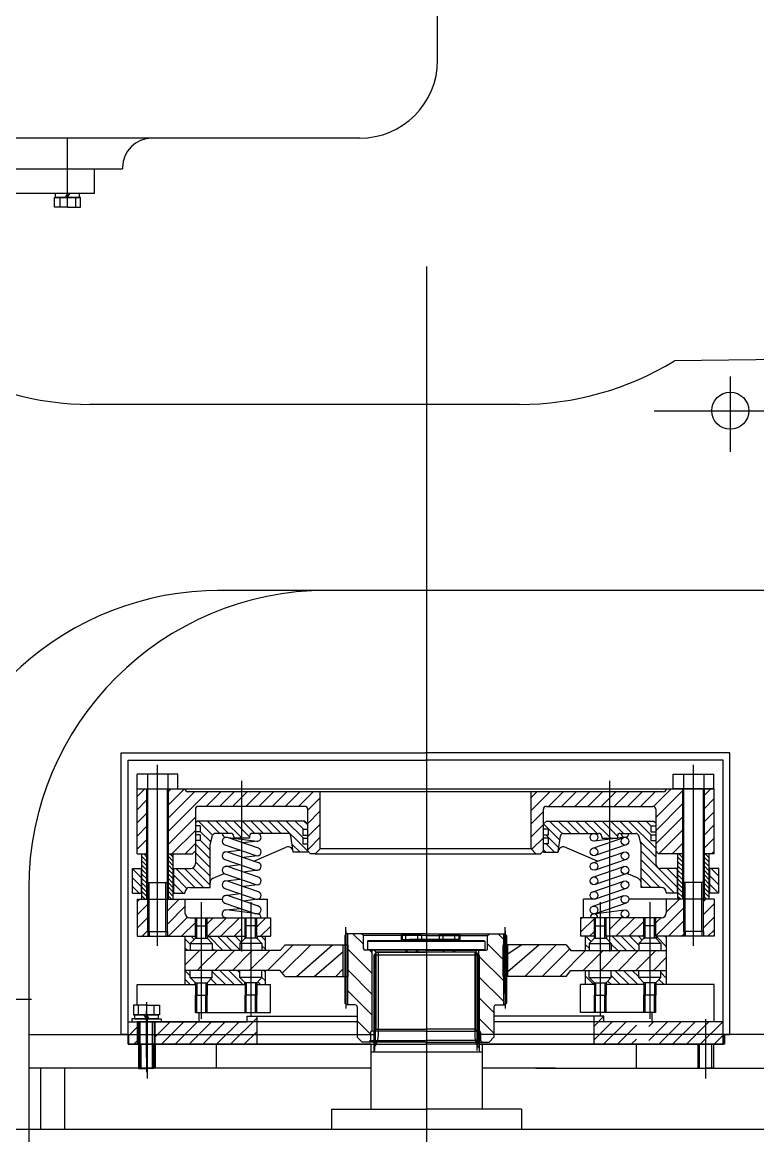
# Model space of a CAD drawing. Header units: millimetres. Extents: x 0 to 21000, y -315 to 14850.
# Drawn here: x 5883 to 6635, y 9211 to 10352 of the extents above; entities that cross this region are included whole.
import ezdxf

# ---------------------------------------------------------------- set-up
doc = ezdxf.new("R2010")
doc.units = ezdxf.units.MM
doc.header["$LTSCALE"] = 500
doc.linetypes.add('G', pattern=[2, 1.25, -0.25, 0.25, -0.25])
doc.linetypes.add('K', pattern=[2.5, 1.25, -0.25, 0.25, -0.25, 0.25, -0.25])
for name, color, linetype in [('01', 7, 'Continuous'), ('02', 1, 'Continuous'), ('05', 142, 'G'), ('07', 6, 'K'), ('11', 3, 'Continuous'), ('LINE_PART', 7, 'Continuous')]:
    doc.layers.add(name, color=color, linetype=linetype)
pattern_1 = [(45, (-4427.3225, 5987.823), (6.735192, -6.735192), [])]
pattern_2 = [(315, (-4427.3225, 5987.8226), (-4.490128, -4.490128), [])]
pattern_3 = [(315, (-4427.3225, 5987.8226), (-2.245064, -2.245064), [])]

# ---------------------------------------------------------------- blocks, each defined once
blk = doc.blocks.new('rtert')
at = {"layer": '02'}
h = blk.add_hatch(dxfattribs=at)
h.set_pattern_fill('ANSI31', color=256, scale=3, angle=90, style=0)
h.set_pattern_definition(pattern_1)
h.paths.add_polyline_path([(-2892, 9632.7), (-2902, 9632.7), (-2902, 9699.3), (-2892, 9699.3)])
h.paths.add_polyline_path([(-2924, 9632.7), (-2948.8, 9632.7), (-2951.8, 9635.7), (-2951.8, 9678.3, 0.414214), (-2954.8, 9681.3), (-2999, 9681.3), (-2999, 9696.3), (-2944, 9696.3, 0.414214), (-2941, 9699.3), (-2924, 9699.3)])
h.paths.add_polyline_path([(-2999, 9696.3), (-2999, 9681.3), (-3063.7, 9681.3, 0.414214), (-3066.7, 9678.3), (-3066.7, 9635.8), (-3069.7, 9632.8), (-3074.4, 9632.8), (-3079.4, 9637.8), (-3079.4, 9696.3)])
h.paths.add_polyline_path([(-3295.3, 9637.8), (-3300.3, 9632.8), (-3305, 9632.8), (-3308, 9635.8), (-3308, 9678.3, 0.414214), (-3311, 9681.3), (-3375.6, 9681.3), (-3375.6, 9696.3), (-3295.3, 9696.3)])
h.paths.add_polyline_path([(-3430.6, 9696.3), (-3375.6, 9696.3), (-3375.6, 9681.3), (-3419.9, 9681.3, 0.414214), (-3422.9, 9678.3), (-3422.9, 9635.7), (-3425.9, 9632.7), (-3450.6, 9632.7), (-3450.6, 9699.3), (-3433.6, 9699.3, 0.414214)])
h.paths.add_polyline_path([(-3472.6, 9632.7), (-3482.6, 9632.7), (-3482.6, 9699.3), (-3472.6, 9699.3)])
h = blk.add_hatch(dxfattribs=at)
h.set_pattern_fill('ANSI31', color=256, scale=2, angle=180, style=0)
h.set_pattern_definition(pattern_2)
h.paths.add_polyline_path([(-3311, 9666.3), (-3308, 9663.3), (-3308, 9657.8), (-3313, 9657.8), (-3313, 9651.8), (-3308, 9651.8), (-3308, 9648.8), (-3313, 9648.8), (-3313, 9642.8), (-3308, 9642.8), (-3308, 9634.3), (-3323, 9634.3), (-3323, 9634.8, 0.071437), (-3323.2, 9636.2), (-3325.3, 9651, 0.373028), (-3328.3, 9653.6), (-3364.6, 9653.6, 0.414214), (-3367.6, 9650.6), (-3367.6, 9648.6), (-3375.6, 9648.6), (-3375.6, 9666.3)])
h.paths.add_polyline_path([(-3375.6, 9666.3), (-3375.6, 9648.6), (-3383.6, 9648.6), (-3383.6, 9650.6, 0.414214), (-3386.6, 9653.6), (-3402.6, 9653.6, 0.340095), (-3405.5, 9651.4), (-3407.9, 9642.3), (-3407.9, 9598.3), (-3428.6, 9598.3, 0.414214), (-3433.6, 9593.3), (-3433.6, 9592.3), (-3445.1, 9592.3), (-3445.1, 9617.7), (-3427.9, 9617.7, 0.414214), (-3422.9, 9622.7), (-3422.9, 9646.3), (-3417.9, 9646.3), (-3417.9, 9652.3), (-3422.9, 9652.3), (-3422.9, 9655.3), (-3417.9, 9655.3), (-3417.9, 9661.3), (-3422.9, 9661.3), (-3422.9, 9664.3), (-3420.9, 9666.3)])
h.paths.add_polyline_path([(-3478.1, 9617.7), (-3478.1, 9592.3), (-3487.3, 9592.3), (-3487.3, 9617.7)])
h = blk.add_hatch(dxfattribs=at)
h.set_pattern_fill('ANSI31', color=256, scale=2, angle=180, style=0)
h.set_pattern_definition(pattern_2)
h.paths.add_polyline_path([(-2887.3, 9617.7), (-2887.3, 9592.3), (-2896.5, 9592.3), (-2896.5, 9617.7)])
h.paths.add_polyline_path([(-2946.8, 9617.7), (-2929.5, 9617.7), (-2929.5, 9592.3), (-2941, 9592.3), (-2941, 9593.3, 0.414214), (-2946, 9598.3), (-2966.8, 9598.3), (-2966.8, 9642.3), (-2969.2, 9651.4, 0.340095), (-2972.1, 9653.6), (-2988, 9653.6, 0.414214), (-2991, 9650.6), (-2991, 9648.6), (-2999, 9648.6), (-2999, 9666.3), (-2953.8, 9666.3), (-2951.8, 9664.3), (-2951.8, 9661.3), (-2956.8, 9661.3), (-2956.8, 9655.3), (-2951.8, 9655.3), (-2951.8, 9652.3), (-2956.8, 9652.3), (-2956.8, 9646.3), (-2951.8, 9646.3), (-2951.8, 9622.7, 0.414214)])
h.paths.add_polyline_path([(-2999, 9666.3), (-2999, 9648.6), (-3007, 9648.6), (-3007, 9650.6, 0.414214), (-3010, 9653.6), (-3046.4, 9653.6, 0.373028), (-3049.3, 9651), (-3051.5, 9636.2, 0.071437), (-3051.7, 9634.8), (-3051.7, 9634.3), (-3066.7, 9634.3), (-3066.7, 9642.8), (-3061.7, 9642.8), (-3061.7, 9648.8), (-3066.7, 9648.8), (-3066.7, 9651.8), (-3061.7, 9651.8), (-3061.7, 9657.8), (-3066.7, 9657.8), (-3066.7, 9663.3), (-3063.7, 9666.3)])
h = blk.add_hatch(dxfattribs=at)
h.set_pattern_fill('ANSI31', color=256, angle=180, style=0)
h.set_pattern_definition(pattern_3)
h.paths.add_polyline_path([(-3450.6, 9632.7), (-3445.6, 9632.7), (-3445.6, 9586.3), (-3450.6, 9586.3)])
h.paths.add_polyline_path([(-3472.6, 9586.3), (-3477.6, 9586.3), (-3477.6, 9632.7), (-3472.6, 9632.7)])
h = blk.add_hatch(dxfattribs=at)
h.set_pattern_fill('ANSI31', color=256, angle=180, style=0)
h.set_pattern_definition(pattern_3)
h.paths.add_polyline_path([(-2897, 9586.3), (-2902, 9586.3), (-2902, 9632.7), (-2897, 9632.7)])
h.paths.add_polyline_path([(-2929, 9632.7), (-2924, 9632.7), (-2924, 9586.3), (-2929, 9586.3)])
h = blk.add_hatch(dxfattribs=at)
h.set_pattern_fill('ANSI31', color=256, scale=3, angle=90, style=0)
h.set_pattern_definition(pattern_1)
h.paths.add_polyline_path([(-2892, 9548.2), (-2903, 9548.2), (-2903, 9553.2), (-2903, 9586.3), (-2892, 9586.3)])
h.paths.add_polyline_path([(-2941, 9572.2), (-2941, 9586.3), (-2923, 9586.3), (-2923, 9553.2), (-2923, 9548.2), (-2951.8, 9548.2), (-2951.8, 9558.9), (-2951.8, 9567.2), (-2946, 9567.2, 0.414214)])
h.paths.add_polyline_path([(-2963.8, 9567.2), (-2963.8, 9558.9), (-2963.8, 9548.2), (-2999, 9548.2), (-2999, 9567.2)])
h.paths.add_polyline_path([(-3028.6, 9567.2), (-3014.6, 9567.2), (-3014.6, 9558.9), (-3014.6, 9548.2), (-3028.6, 9548.2)])
h.paths.add_polyline_path([(-3346.1, 9548.2), (-3360.1, 9548.2), (-3360.1, 9558.9), (-3360.1, 9567.2), (-3346.1, 9567.2)])
h.paths.add_polyline_path([(-3375.6, 9567.2), (-3375.6, 9548.2), (-3410.9, 9548.2), (-3410.9, 9558.9), (-3410.9, 9567.2)])
h.paths.add_polyline_path([(-3428.6, 9567.2), (-3422.9, 9567.2), (-3422.9, 9558.9), (-3422.9, 9548.2), (-3451.6, 9548.2), (-3451.6, 9553.2), (-3451.6, 9586.3), (-3433.6, 9586.3), (-3433.6, 9572.2, 0.414214)])
h.paths.add_polyline_path([(-3471.6, 9553.2), (-3471.6, 9548.2), (-3482.6, 9548.2), (-3482.6, 9586.3), (-3471.6, 9586.3)])
h = blk.add_hatch(dxfattribs=at)
h.set_pattern_fill('ANSI31', color=256, scale=2, angle=180, style=0)
h.set_pattern_definition(pattern_2)
h.paths.add_polyline_path([(-2941, 9548.2), (-2941, 9533.6), (-2946.5, 9533.6), (-2946.5, 9540.9), (-2951.4, 9545.8), (-2951.4, 9548.2)])
h.paths.add_polyline_path([(-2964.1, 9548.2), (-2964.1, 9545.8), (-2969.1, 9540.9), (-2969.1, 9533.6), (-2997.3, 9533.6), (-2997.3, 9540.9), (-2999, 9542.7), (-2999, 9548.2)])
h.paths.add_polyline_path([(-3023.6, 9548.2), (-3014.9, 9548.2), (-3014.9, 9545.8), (-3019.9, 9540.9), (-3019.9, 9533.6), (-3023.6, 9533.6)])
h.paths.add_polyline_path([(-3351.1, 9548.2), (-3351.1, 9533.6), (-3354.8, 9533.6), (-3354.8, 9540.9), (-3359.7, 9545.8), (-3359.7, 9548.2)])
h.paths.add_polyline_path([(-3375.6, 9548.2), (-3375.6, 9542.7), (-3377.4, 9540.9), (-3377.4, 9533.6), (-3405.6, 9533.6), (-3405.6, 9540.9), (-3410.5, 9545.8), (-3410.5, 9548.2)])
h.paths.add_polyline_path([(-3428.2, 9540.9), (-3428.2, 9533.6), (-3433.6, 9533.6), (-3433.6, 9548.2), (-3423.2, 9548.2), (-3423.2, 9545.8)])
at = {"layer": '02', "linetype": 'Continuous'}
h = blk.add_hatch(dxfattribs=at)
h.set_pattern_fill('_USER', color=1, scale=15, angle=45, style=0, pattern_type=0)
h.set_pattern_definition([(135, (-2198.346, 6976.453), (10.6066, 10.6066), [])])
h.paths.add_polyline_path([(-3266.6, 9539.6), (-3267.1, 9539.6), (-3267.1, 9550.9), (-3252.8, 9550.9), (-3250.8, 9548.9), (-3250.8, 9535.5, 0.415565), (-3249.2, 9533.9), (-3241.9, 9533.9), (-3241.9, 9451.1), (-3242.2, 9451.1, 0.414214), (-3243.7, 9449.6), (-3243.7, 9441.4), (-3245.2, 9439.9), (-3252.3, 9439.9), (-3257.3, 9444.9), (-3257.3, 9475.9, 0.414214), (-3259.3, 9477.9), (-3267.1, 9477.9), (-3267.1, 9507.2), (-3266.6, 9507.2)])
h.paths.add_polyline_path([(-3132.7, 9533.9), (-3125.4, 9533.9, 0.415565), (-3123.8, 9535.5), (-3123.8, 9548.9), (-3121.8, 9550.9), (-3107.5, 9550.9), (-3107.5, 9539.6), (-3108, 9539.6), (-3108, 9507.2), (-3107.5, 9507.2), (-3107.5, 9477.9), (-3115.3, 9477.9, 0.414214), (-3117.3, 9475.9), (-3117.3, 9444.9), (-3122.3, 9439.9), (-3129.5, 9439.9), (-3131, 9441.4), (-3131, 9449.6, 0.414214), (-3132.5, 9451.1), (-3132.7, 9451.1)])
at = {"layer": '02'}
h = blk.add_hatch(dxfattribs=at)
h.set_pattern_fill('ANSI31', color=256, scale=2, angle=180, style=0)
h.set_pattern_definition([(315, (-4427.3225, 6072.1806), (-4.490128, -4.490128), [])])
h.paths.add_polyline_path([(-2951.4, 9498.7), (-2951.4, 9501), (-2946.5, 9506), (-2946.5, 9513.3), (-2941, 9513.3), (-2941, 9498.7)])
h.paths.add_polyline_path([(-3002.2, 9498.7), (-3002.2, 9501), (-2997.3, 9506), (-2997.3, 9513.3), (-2969.1, 9513.3), (-2969.1, 9506), (-2964.1, 9501), (-2964.1, 9498.7)])
h.paths.add_polyline_path([(-3014.9, 9501), (-3014.9, 9498.7), (-3023.6, 9498.7), (-3023.6, 9513.3), (-3019.9, 9513.3), (-3019.9, 9506)])
h.paths.add_polyline_path([(-3377.4, 9513.3), (-3377.4, 9506), (-3372.4, 9501), (-3372.4, 9498.7), (-3410.5, 9498.7), (-3410.5, 9501), (-3405.6, 9506), (-3405.6, 9513.3)])
h.paths.add_polyline_path([(-3423.2, 9501), (-3423.2, 9498.7), (-3433.6, 9498.7), (-3433.6, 9513.3), (-3428.2, 9513.3), (-3428.2, 9506)])
h.paths.add_polyline_path([(-3359.7, 9498.7), (-3359.7, 9501), (-3354.8, 9506), (-3354.8, 9513.3), (-3351.1, 9513.3), (-3351.1, 9498.7)])
at = {"layer": '02', "linetype": 'Continuous'}
h = blk.add_hatch(dxfattribs=at)
h.set_pattern_fill('ANSI31', color=1, scale=80, angle=90, style=0)
h.set_pattern_definition([(45, (-3666.471, 8494.93), (7.07107, -7.07107), [])])
h.paths.add_polyline_path([(-2882.8, 9460.6), (-2882.8, 9437.6), (-2957.1, 9437.6), (-2957.1, 9460.6)])
h.paths.add_polyline_path([(-2973.1, 9460.6), (-2973.1, 9437.6), (-3014.8, 9437.6), (-3014.8, 9466.6), (-3004.8, 9466.6), (-3004.8, 9460.6)])
h.paths.add_polyline_path([(-2957.1, 9460.6), (-2957.1, 9437.6), (-2958.7, 9437.6), (-2958.7, 9460.6)])
h.paths.add_polyline_path([(-2971.5, 9460.6), (-2971.5, 9437.6), (-2973.1, 9437.6), (-2973.1, 9460.6)])
h.paths.add_polyline_path([(-3369.8, 9460.6), (-3369.8, 9466.6), (-3359.8, 9466.6), (-3359.8, 9437.6), (-3464.1, 9437.6), (-3464.1, 9460.6)])
h.paths.add_polyline_path([(-3482.1, 9460.6), (-3482.1, 9437.6), (-3491.8, 9437.6), (-3491.8, 9460.6)])
at = {"layer": '01'}
for p, q in [((-3482.4, 9699.3), (-3482.4, 9714.3)), ((-3440.8, 9714.3), (-3482.4, 9714.3)), ((-3472, 9714.3), (-3472, 9699.3)), ((-3451.2, 9714.3), (-3451.2, 9699.3)), ((-3440.8, 9699.3), (-3440.8, 9714.3)), ((-2933.8, 9699.3), (-2933.8, 9714.3)), ((-2933.8, 9714.3), (-2892.3, 9714.3)), ((-2923.4, 9714.3), (-2923.4, 9699.3)), ((-2902.6, 9714.3), (-2902.6, 9699.3)), ((-2892.3, 9699.3), (-2892.3, 9714.3)), ((-3482.4, 9699.3), (-3440.8, 9699.3)), ((-3433.6, 9699.3), (-3433.6, 9699.3)), ((-2941, 9699.3), (-2941, 9699.3)), ((-2892.3, 9699.3), (-2933.8, 9699.3)), ((-3392, 9634.7), (-3377.3, 9636.5)), ((-3359.1, 9645.6), (-3374.8, 9644.1)), ((-3079.4, 9637.8), (-3295.3, 9637.8)), ((-3359.2, 9630.8), (-3373.8, 9628.9)), ((-3300.3, 9632.8), (-3074.4, 9632.8)), ((-3392, 9619.8), (-3377.3, 9621.7)), ((-3359.2, 9615.9), (-3373.8, 9614)), ((-3471.6, 9603.2), (-3451.6, 9603.2)), ((-3392, 9604.9), (-3377.3, 9606.8)), ((-2903, 9603.2), (-2923, 9603.2)), ((-3392, 9590.1), (-3377.3, 9591.9)), ((-3359.2, 9601), (-3373.8, 9599.2)), ((-3359.2, 9586.1), (-3373.8, 9584.3)), ((-3392, 9575.2), (-3376.3, 9576.7)), ((-3359.2, 9571.2), (-3391, 9575.2)), ((-3015.4, 9571.2), (-2983.7, 9575.2)), ((-3422.9, 9558.9), (-3410.9, 9558.9)), ((-3360.1, 9558.9), (-3372.1, 9558.9)), ((-3014.6, 9558.9), (-3002.6, 9558.9)), ((-2951.8, 9558.9), (-2963.8, 9558.9)), ((-3471.6, 9553.2), (-3451.6, 9553.2)), ((-3187.3, 9548.9), (-3250.8, 9548.9)), ((-3187.3, 9548.9), (-3123.8, 9548.9)), ((-2903, 9553.2), (-2923, 9553.2)), ((-3240.1, 9533.9), (-3238.1, 9531.9)), ((-3134.5, 9533.9), (-3136.5, 9531.9)), ((-3238.1, 9531.9), (-3187.3, 9531.9)), ((-3238.1, 9531.9), (-3238.1, 9453.1)), ((-3136.5, 9531.9), (-3187.3, 9531.9)), ((-3136.5, 9531.9), (-3136.5, 9453.1)), ((-3422.9, 9488), (-3410.9, 9488)), ((-3360.1, 9488), (-3372.1, 9488)), ((-3014.6, 9488), (-3002.6, 9488)), ((-2951.8, 9488), (-2963.8, 9488)), ((-3473.1, 9477.7), (-3486.4, 9477.7)), ((-3486.4, 9477.7), (-3486.4, 9467.7)), ((-3481.1, 9467.7), (-3481.1, 9477.7)), ((-3473.1, 9477.7), (-3459.7, 9477.7)), ((-3465.1, 9467.7), (-3465.1, 9477.7)), ((-3459.7, 9477.7), (-3459.7, 9467.7)), ((-3486.4, 9467.7), (-3473.1, 9467.7)), ((-3485.3, 9467.7), (-3485.3, 9463.6)), ((-3473.1, 9467.7), (-3485.3, 9467.7)), ((-3473.1, 9463.6), (-3475.4, 9467.7)), ((-3459.7, 9467.7), (-3473.1, 9467.7)), ((-3473.1, 9467.7), (-3470.7, 9463.6)), ((-3473.1, 9467.7), (-3460.9, 9467.7)), ((-3460.9, 9467.7), (-3460.9, 9463.6)), ((-3369.8, 9460.6), (-3369.8, 9466.6)), ((-3359.8, 9437.6), (-3359.8, 9466.6)), ((-3014.8, 9437.6), (-3014.8, 9466.6)), ((-3004.8, 9460.6), (-3004.8, 9466.6)), ((-3491.8, 9437.6), (-3491.8, 9460.6)), ((-3488.1, 9463.6), (-3488.1, 9460.6)), ((-3473.1, 9463.6), (-3488.1, 9463.6)), ((-3488.1, 9460.6), (-3473.1, 9460.6)), ((-3485.3, 9463.6), (-3473.1, 9463.6)), ((-3481.1, 9460.6), (-3481.1, 9412.7)), ((-3460.9, 9463.6), (-3473.1, 9463.6)), ((-3473.1, 9463.6), (-3458.1, 9463.6)), ((-3458.1, 9460.6), (-3473.1, 9460.6)), ((-3465.1, 9460.6), (-3465.1, 9412.7)), ((-3458.1, 9463.6), (-3458.1, 9460.6)), ((-2997.8, 9460.6), (-3117.3, 9460.6)), ((-2882.8, 9437.6), (-2882.8, 9460.6)), ((-3238.1, 9453.1), (-3240.1, 9451.1)), ((-3238.1, 9453.1), (-3187.3, 9453.1)), ((-3136.5, 9453.1), (-3187.3, 9453.1)), ((-3136.5, 9453.1), (-3134.5, 9451.1)), ((-3481.1, 9412.7), (-3473.1, 9412.7)), ((-3465.1, 9412.7), (-3473.1, 9412.7))]:
    blk.add_line(p, q, dxfattribs=at)
at = {"layer": '01', "color": 7, "linetype": 'Continuous'}
for p, q in [((-3482.6, 9632.7), (-3482.6, 9699.3)), ((-3482.6, 9699.3), (-2892, 9699.3)), ((-3472.6, 9632.7), (-3472.6, 9699.3)), ((-3471.6, 9553.2), (-3471.6, 9699.3)), ((-3451.6, 9553.2), (-3451.6, 9699.3)), ((-3450.6, 9632.7), (-3450.6, 9699.3)), ((-2944, 9696.3), (-3430.6, 9696.3)), ((-3295.3, 9637.8), (-3295.3, 9696.3)), ((-3079.4, 9637.8), (-3079.4, 9696.3)), ((-2924, 9632.7), (-2924, 9699.3)), ((-2923, 9553.2), (-2923, 9699.3)), ((-2903, 9553.2), (-2903, 9699.3)), ((-2902, 9632.7), (-2902, 9699.3)), ((-2892, 9632.7), (-2892, 9699.3)), ((-3422.9, 9678.3), (-3422.9, 9622.7)), ((-3311, 9681.3), (-3419.9, 9681.3)), ((-3308, 9634.3), (-3308, 9678.3)), ((-3066.7, 9634.3), (-3066.7, 9678.3)), ((-3063.7, 9681.3), (-2954.8, 9681.3)), ((-2951.8, 9678.3), (-2951.8, 9622.7)), ((-3420.9, 9666.3), (-3422.9, 9664.3)), ((-3417.9, 9661.3), (-3422.9, 9661.3)), ((-3311, 9666.3), (-3420.9, 9666.3)), ((-3417.9, 9661.3), (-3417.9, 9655.3)), ((-3311, 9666.3), (-3308, 9663.3)), ((-3063.7, 9666.3), (-3066.7, 9663.3)), ((-3063.7, 9666.3), (-2953.8, 9666.3)), ((-2956.8, 9661.3), (-2956.8, 9655.3)), ((-2956.8, 9661.3), (-2951.8, 9661.3)), ((-2953.8, 9666.3), (-2951.8, 9664.3)), ((-3417.9, 9655.3), (-3422.9, 9655.3)), ((-3417.9, 9652.3), (-3422.9, 9652.3)), ((-3417.9, 9652.3), (-3417.9, 9646.3)), ((-3407.9, 9642.3), (-3405.5, 9651.4)), ((-3386.6, 9653.6), (-3402.6, 9653.6)), ((-3392, 9649.6), (-3360.2, 9645.6)), ((-3358.4, 9638.5), (-3390.2, 9649.4)), ((-3383.6, 9650.6), (-3383.6, 9648.6)), ((-3367.6, 9648.6), (-3383.6, 9648.6)), ((-3367.6, 9650.6), (-3367.6, 9648.6)), ((-3328.3, 9653.6), (-3364.6, 9653.6)), ((-3323, 9634.8), (-3325.3, 9651)), ((-3313, 9657.8), (-3313, 9651.8)), ((-3313, 9657.8), (-3308, 9657.8)), ((-3313, 9651.8), (-3308, 9651.8)), ((-3313, 9648.8), (-3313, 9642.8)), ((-3313, 9648.8), (-3308, 9648.8)), ((-3061.7, 9657.8), (-3066.7, 9657.8)), ((-3061.7, 9651.8), (-3066.7, 9651.8)), ((-3061.7, 9648.8), (-3066.7, 9648.8)), ((-3061.7, 9657.8), (-3061.7, 9651.8)), ((-3061.7, 9648.8), (-3061.7, 9642.8)), ((-3051.7, 9634.8), (-3049.3, 9651)), ((-3046.4, 9653.6), (-3010, 9653.6)), ((-3016.2, 9638.5), (-2984.5, 9649.4)), ((-2982.7, 9649.6), (-3014.4, 9645.6)), ((-3007, 9650.6), (-3007, 9648.6)), ((-3007, 9648.6), (-2991, 9648.6)), ((-2991, 9650.6), (-2991, 9648.6)), ((-2988, 9653.6), (-2972.1, 9653.6)), ((-2966.8, 9642.3), (-2969.2, 9651.4)), ((-2956.8, 9655.3), (-2951.8, 9655.3)), ((-2956.8, 9652.3), (-2956.8, 9646.3)), ((-2956.8, 9652.3), (-2951.8, 9652.3)), ((-3417.9, 9646.3), (-3422.9, 9646.3)), ((-3407.9, 9598.3), (-3407.9, 9642.3)), ((-3392.8, 9641.8), (-3361, 9630.9)), ((-3363.1, 9625.3), (-3329.9, 9639.4)), ((-3313, 9642.8), (-3308, 9642.8)), ((-3295.3, 9637.8), (-3300.3, 9632.8)), ((-3079.4, 9637.8), (-3074.4, 9632.8)), ((-3061.7, 9642.8), (-3066.7, 9642.8)), ((-3011.5, 9625.3), (-3044.7, 9639.4)), ((-2981.9, 9641.8), (-3013.6, 9630.9)), ((-2966.8, 9598.3), (-2966.8, 9642.3)), ((-2956.8, 9646.3), (-2951.8, 9646.3)), ((-3482.6, 9632.7), (-3471.6, 9632.7)), ((-3477.6, 9586.3), (-3477.6, 9632.7)), ((-3472.6, 9586.3), (-3472.6, 9632.7)), ((-3451.6, 9632.7), (-3425.9, 9632.7)), ((-3450.6, 9586.3), (-3450.6, 9632.7)), ((-3445.6, 9586.3), (-3445.6, 9632.7)), ((-3422.9, 9635.7), (-3425.9, 9632.7)), ((-3392.8, 9626.9), (-3361, 9616.1)), ((-3358.4, 9623.6), (-3390.2, 9634.5)), ((-3323, 9634.3), (-3323, 9634.8)), ((-3308, 9634.3), (-3323, 9634.3)), ((-3305, 9632.8), (-3308, 9635.8)), ((-3300.3, 9632.8), (-3305, 9632.8)), ((-3074.4, 9632.8), (-3069.7, 9632.8)), ((-3069.7, 9632.8), (-3066.7, 9635.8)), ((-3066.7, 9634.3), (-3051.7, 9634.3)), ((-3051.7, 9634.3), (-3051.7, 9634.8)), ((-3016.2, 9623.6), (-2984.5, 9634.5)), ((-2981.9, 9626.9), (-3013.6, 9616.1)), ((-2951.8, 9635.7), (-2948.8, 9632.7)), ((-2923, 9632.7), (-2948.8, 9632.7)), ((-2929, 9586.3), (-2929, 9632.7)), ((-2924, 9586.3), (-2924, 9632.7)), ((-2892, 9632.7), (-2903, 9632.7)), ((-2902, 9586.3), (-2902, 9632.7)), ((-2897, 9586.3), (-2897, 9632.7)), ((-3487.3, 9592.3), (-3487.3, 9617.7)), ((-3487.3, 9617.7), (-3477.6, 9617.7)), ((-3478.1, 9592.3), (-3478.1, 9617.7)), ((-3445.6, 9617.7), (-3427.9, 9617.7)), ((-3445.1, 9592.3), (-3445.1, 9617.7)), ((-3358.4, 9608.8), (-3390.2, 9619.6)), ((-3016.2, 9608.8), (-2984.5, 9619.6)), ((-2929, 9617.7), (-2946.8, 9617.7)), ((-2929.5, 9592.3), (-2929.5, 9617.7)), ((-2887.3, 9617.7), (-2897, 9617.7)), ((-2896.5, 9592.3), (-2896.5, 9617.7)), ((-2887.3, 9592.3), (-2887.3, 9617.7)), ((-3404.8, 9607.6), (-3393.5, 9612.4)), ((-3392.8, 9612.1), (-3361, 9601.2)), ((-3358.4, 9593.9), (-3390.2, 9604.8)), ((-3016.2, 9593.9), (-2984.5, 9604.8)), ((-2981.9, 9612.1), (-3013.6, 9601.2)), ((-2969.8, 9607.6), (-2981.2, 9612.4)), ((-3487.3, 9592.3), (-3477.6, 9592.3)), ((-3445.6, 9592.3), (-3433.6, 9592.3)), ((-3433.6, 9593.3), (-3433.6, 9592.3)), ((-3428.6, 9598.3), (-3407.9, 9598.3)), ((-3392.8, 9597.2), (-3361, 9586.3)), ((-2981.9, 9597.2), (-3013.6, 9586.3)), ((-2946, 9598.3), (-2966.8, 9598.3)), ((-2941, 9593.3), (-2941, 9592.3)), ((-2929, 9592.3), (-2941, 9592.3)), ((-2887.3, 9592.3), (-2897, 9592.3)), ((-3482.6, 9586.3), (-3395.5, 9586.3)), ((-3482.6, 9586.3), (-3482.6, 9548.2)), ((-3433.6, 9586.3), (-3433.6, 9572.2)), ((-3392.8, 9582.3), (-3361, 9571.4)), ((-3358.4, 9579), (-3390.2, 9589.9)), ((-3358.5, 9586.3), (-3349.1, 9586.3)), ((-3349.1, 9567.2), (-3349.1, 9586.3)), ((-3016.1, 9586.3), (-3025.6, 9586.3)), ((-3025.6, 9567.2), (-3025.6, 9586.3)), ((-3016.2, 9579), (-2984.5, 9589.9)), ((-2981.9, 9582.3), (-3013.6, 9571.4)), ((-2892, 9586.3), (-2979.2, 9586.3)), ((-2941, 9586.3), (-2941, 9572.2)), ((-2892, 9586.3), (-2892, 9548.2)), ((-3428.6, 9567.2), (-3346.1, 9567.2)), ((-3422.9, 9548.2), (-3422.9, 9558.9)), ((-3421.6, 9558.9), (-3421.6, 9567.2)), ((-3412.1, 9558.9), (-3412.1, 9567.2)), ((-3410.9, 9548.2), (-3410.9, 9558.9)), ((-3372.1, 9548.2), (-3372.1, 9558.9)), ((-3370.8, 9558.9), (-3370.8, 9567.2)), ((-3361.3, 9558.9), (-3361.3, 9567.2)), ((-3360.1, 9548.2), (-3360.1, 9558.9)), ((-3346.1, 9567.2), (-3346.1, 9548.2)), ((-3028.6, 9567.2), (-3028.6, 9548.2)), ((-2946, 9567.2), (-3028.6, 9567.2)), ((-3014.6, 9548.2), (-3014.6, 9558.9)), ((-3013.3, 9558.9), (-3013.3, 9567.2)), ((-3003.8, 9558.9), (-3003.8, 9567.2)), ((-3002.6, 9548.2), (-3002.6, 9558.9)), ((-2963.8, 9548.2), (-2963.8, 9558.9)), ((-2962.5, 9558.9), (-2962.5, 9567.2)), ((-2953, 9558.9), (-2953, 9567.2)), ((-2951.8, 9548.2), (-2951.8, 9558.9)), ((-3482.6, 9548.2), (-3422.9, 9548.2)), ((-3482.6, 9548.2), (-3422.9, 9548.2)), ((-3470.1, 9553.2), (-3470.1, 9548.2)), ((-3453.1, 9553.2), (-3453.1, 9548.2)), ((-3433.6, 9548.2), (-3433.6, 9513.3)), ((-3428.2, 9540.9), (-3422.9, 9546.2)), ((-3423.2, 9548.2), (-3423.2, 9545.8)), ((-3422.9, 9548.2), (-3422.9, 9546.2)), ((-3422.9, 9546.2), (-3410.9, 9546.2)), ((-3410.9, 9548.2), (-3372.1, 9548.2)), ((-3410.9, 9548.2), (-3372.1, 9548.2)), ((-3410.9, 9548.2), (-3372.1, 9548.2)), ((-3410.9, 9548.2), (-3410.9, 9546.2)), ((-3405.6, 9540.9), (-3410.9, 9546.2)), ((-3410.5, 9548.2), (-3410.5, 9545.8)), ((-3377.4, 9540.9), (-3372.1, 9546.2)), ((-3372.4, 9548.2), (-3372.4, 9545.8)), ((-3372.1, 9548.2), (-3372.1, 9546.2)), ((-3360.1, 9546.2), (-3372.1, 9546.2)), ((-3360.1, 9548.2), (-3346.1, 9548.2)), ((-3360.1, 9548.2), (-3360.1, 9546.2)), ((-3354.8, 9540.9), (-3360.1, 9546.2)), ((-3359.7, 9548.2), (-3359.7, 9545.8)), ((-3351.1, 9533.6), (-3351.1, 9548.2)), ((-3268.1, 9550.9), (-3270.1, 9548.9)), ((-3270.1, 9548.9), (-3270.1, 9479.9)), ((-3187.3, 9550.9), (-3268.1, 9550.9)), ((-3267.1, 9550.9, 0), (-3267.1, 9477.9, 0)), ((-3250.8, 9548.9), (-3252.8, 9550.9)), ((-3250.8, 9535.5), (-3250.8, 9548.9)), ((-3187.3, 9550.9), (-3106.6, 9550.9)), ((-3123.8, 9548.9), (-3121.8, 9550.9)), ((-3123.8, 9535.5), (-3123.8, 9548.9)), ((-3107.5, 9550.9, 0), (-3107.5, 9477.9, 0)), ((-3106.6, 9550.9), (-3104.6, 9548.9)), ((-3104.6, 9548.9), (-3104.6, 9479.9)), ((-3014.6, 9548.2), (-3028.6, 9548.2)), ((-3023.6, 9533.6), (-3023.6, 9548.2)), ((-3019.9, 9540.9), (-3014.6, 9546.2)), ((-3014.9, 9548.2), (-3014.9, 9545.8)), ((-3014.6, 9548.2), (-3014.6, 9546.2)), ((-3014.6, 9546.2), (-3002.6, 9546.2)), ((-3002.6, 9548.2), (-3002.6, 9546.2)), ((-2963.8, 9548.2), (-3002.6, 9548.2)), ((-2963.8, 9548.2), (-3002.6, 9548.2)), ((-2963.8, 9548.2), (-3002.6, 9548.2)), ((-2997.3, 9540.9), (-3002.6, 9546.2)), ((-3002.2, 9548.2), (-3002.2, 9545.8)), ((-2969.1, 9540.9), (-2963.8, 9546.2)), ((-2964.1, 9548.2), (-2964.1, 9545.8)), ((-2963.8, 9548.2), (-2963.8, 9546.2)), ((-2951.8, 9546.2), (-2963.8, 9546.2)), ((-2892, 9548.2), (-2951.8, 9548.2)), ((-2892, 9548.2), (-2951.8, 9548.2)), ((-2951.8, 9548.2), (-2951.8, 9546.2)), ((-2946.5, 9540.9), (-2951.8, 9546.2)), ((-2951.4, 9548.2), (-2951.4, 9545.8)), ((-2941, 9548.2), (-2941, 9513.3)), ((-2921.5, 9553.2), (-2921.5, 9548.2)), ((-2904.5, 9553.2), (-2904.5, 9548.2)), ((-3428.2, 9540.9), (-3405.6, 9540.9)), ((-3428.2, 9540.9), (-3428.2, 9533.6)), ((-3405.6, 9540.9), (-3405.6, 9533.6)), ((-3377.4, 9540.9), (-3377.4, 9533.6)), ((-3354.8, 9540.9), (-3377.4, 9540.9)), ((-3354.8, 9540.9), (-3354.8, 9533.6)), ((-3331.1, 9539.6), (-3336.1, 9533.6)), ((-3331.1, 9539.6), (-3266.6, 9539.6)), ((-3331.1, 9539.6), (-3266.6, 9539.6)), ((-3271.6, 9507.2), (-3271.6, 9539.6)), ((-3266.6, 9507.2), (-3266.6, 9539.6)), ((-3187.3, 9533.9), (-3249.2, 9533.9)), ((-3241.9, 9451.1), (-3241.9, 9533.9)), ((-3187.3, 9533.9), (-3125.4, 9533.9)), ((-3132.7, 9451.1), (-3132.7, 9533.9)), ((-3108, 9507.2), (-3108, 9539.6)), ((-3043.6, 9539.6), (-3108, 9539.6)), ((-3043.6, 9539.6), (-3108, 9539.6)), ((-3103, 9507.2), (-3103, 9539.6)), ((-3043.6, 9539.6), (-3038.6, 9533.6)), ((-3019.9, 9540.9), (-2997.3, 9540.9)), ((-3019.9, 9540.9), (-3019.9, 9533.6)), ((-2997.3, 9540.9), (-2997.3, 9533.6)), ((-2969.1, 9540.9), (-2969.1, 9533.6)), ((-2946.5, 9540.9), (-2969.1, 9540.9)), ((-2946.5, 9540.9), (-2946.5, 9533.6)), ((-3336.1, 9533.6), (-3433.6, 9533.6)), ((-3038.6, 9533.6), (-2941, 9533.6)), ((-3336.1, 9513.3), (-3433.6, 9513.3)), ((-3433.6, 9513.3), (-3433.6, 9498.7)), ((-3428.2, 9506), (-3428.2, 9513.3)), ((-3405.6, 9506), (-3405.6, 9513.3)), ((-3377.4, 9506), (-3377.4, 9513.3)), ((-3354.8, 9506), (-3354.8, 9513.3)), ((-3351.1, 9498.7), (-3351.1, 9513.3)), ((-3331.1, 9507.2), (-3336.1, 9513.3)), ((-3043.6, 9507.2), (-3038.6, 9513.3)), ((-3038.6, 9513.3), (-2941, 9513.3)), ((-3023.6, 9498.7), (-3023.6, 9513.3)), ((-3019.9, 9506), (-3019.9, 9513.3)), ((-2997.3, 9506), (-2997.3, 9513.3)), ((-2969.1, 9506), (-2969.1, 9513.3)), ((-2946.5, 9506), (-2946.5, 9513.3)), ((-2941, 9513.3), (-2941, 9498.7)), ((-3428.2, 9506), (-3405.6, 9506)), ((-3428.2, 9506), (-3422.9, 9500.7)), ((-3423.2, 9498.7), (-3423.2, 9501)), ((-3422.9, 9498.7), (-3422.9, 9500.7)), ((-3422.9, 9500.7), (-3410.9, 9500.7)), ((-3405.6, 9506), (-3410.9, 9500.7)), ((-3410.9, 9498.7), (-3410.9, 9500.7)), ((-3410.5, 9498.7), (-3410.5, 9501)), ((-3354.8, 9506), (-3377.4, 9506)), ((-3377.4, 9506), (-3372.1, 9500.7)), ((-3372.4, 9498.7), (-3372.4, 9501)), ((-3372.1, 9498.7), (-3372.1, 9500.7)), ((-3360.1, 9500.7), (-3372.1, 9500.7)), ((-3354.8, 9506), (-3360.1, 9500.7)), ((-3360.1, 9498.7), (-3360.1, 9500.7)), ((-3359.7, 9498.7), (-3359.7, 9501)), ((-3331.1, 9507.2), (-3266.6, 9507.2)), ((-3331.1, 9507.2), (-3266.6, 9507.2)), ((-3043.6, 9507.2), (-3108, 9507.2)), ((-3043.6, 9507.2), (-3108, 9507.2)), ((-3019.9, 9506), (-3014.6, 9500.7)), ((-3019.9, 9506), (-2997.3, 9506)), ((-3014.9, 9498.7), (-3014.9, 9501)), ((-3014.6, 9498.7), (-3014.6, 9500.7)), ((-3014.6, 9500.7), (-3002.6, 9500.7)), ((-2997.3, 9506), (-3002.6, 9500.7)), ((-3002.6, 9498.7), (-3002.6, 9500.7)), ((-3002.2, 9498.7), (-3002.2, 9501)), ((-2969.1, 9506), (-2963.8, 9500.7)), ((-2946.5, 9506), (-2969.1, 9506)), ((-2964.1, 9498.7), (-2964.1, 9501)), ((-2951.8, 9500.7), (-2963.8, 9500.7)), ((-2963.8, 9498.7), (-2963.8, 9500.7)), ((-2946.5, 9506), (-2951.8, 9500.7)), ((-2951.8, 9498.7), (-2951.8, 9500.7)), ((-2951.4, 9498.7), (-2951.4, 9501)), ((-3482.6, 9477.7), (-3482.6, 9498.7)), ((-3482.6, 9498.7), (-3422.9, 9498.7)), ((-3422.9, 9498.7), (-3422.9, 9488)), ((-3421.6, 9470.2), (-3421.6, 9488)), ((-3412.1, 9470.2), (-3412.1, 9488)), ((-3410.9, 9498.7), (-3372.1, 9498.7)), ((-3410.9, 9498.7), (-3410.9, 9488)), ((-3372.1, 9498.7), (-3372.1, 9488)), ((-3370.8, 9470.2), (-3370.8, 9488)), ((-3361.3, 9470.2), (-3361.3, 9488)), ((-3360.1, 9498.7), (-3346.1, 9498.7)), ((-3360.1, 9498.7), (-3360.1, 9488)), ((-3346.1, 9470.2), (-3346.1, 9498.7)), ((-3014.6, 9498.7), (-3028.6, 9498.7)), ((-3028.6, 9470.2), (-3028.6, 9498.7)), ((-3014.6, 9498.7), (-3014.6, 9488)), ((-3013.3, 9470.2), (-3013.3, 9488)), ((-3003.8, 9470.2), (-3003.8, 9488)), ((-3002.6, 9498.7), (-3002.6, 9488)), ((-2963.8, 9498.7), (-3002.6, 9498.7)), ((-2963.8, 9498.7), (-2963.8, 9488)), ((-2962.5, 9470.2), (-2962.5, 9488)), ((-2953, 9470.2), (-2953, 9488)), ((-2892, 9498.7), (-2951.8, 9498.7)), ((-2951.8, 9498.7), (-2951.8, 9488)), ((-2892, 9460.6), (-2892, 9498.7)), ((-3270.1, 9479.9), (-3268.1, 9477.9)), ((-3259.3, 9477.9), (-3268.1, 9477.9)), ((-3115.3, 9477.9), (-3106.6, 9477.9)), ((-3104.6, 9479.9), (-3106.6, 9477.9)), ((-3422.9, 9470.2), (-3346.1, 9470.2)), ((-3419.1, 9460.6), (-3419.1, 9470.2)), ((-3369.8, 9466.6), (-3257.3, 9466.6)), ((-3257.3, 9475.9), (-3257.3, 9444.9)), ((-3117.3, 9475.9), (-3117.3, 9444.9)), ((-3004.8, 9466.6), (-3117.3, 9466.6)), ((-2951.8, 9470.2), (-3028.6, 9470.2)), ((-2955.5, 9460.6), (-2955.5, 9470.2)), ((-3491.8, 9460.6), (-3369.8, 9460.6)), ((-3257.3, 9460.6), (-3482.6, 9460.6)), ((-3482.1, 9437.6), (-3482.1, 9460.6)), ((-3464.1, 9437.6), (-3464.1, 9460.6)), ((-2892, 9460.6), (-3117.3, 9460.6)), ((-2882.8, 9460.6), (-3004.8, 9460.6)), ((-3257.3, 9444.9), (-3252.3, 9439.9)), ((-3243.7, 9449.6), (-3243.7, 9441.4)), ((-3187.3, 9451.1), (-3242.2, 9451.1)), ((-3187.3, 9451.1), (-3132.5, 9451.1)), ((-3131, 9449.6), (-3131, 9441.4)), ((-3117.3, 9444.9), (-3122.3, 9439.9)), ((-3491.8, 9437.6), (-3481.1, 9437.6)), ((-3491.8, 9437.6), (-3481.1, 9437.6)), ((-3465.1, 9437.6), (-3241.3, 9437.6)), ((-3465.1, 9437.6), (-3187.3, 9437.6)), ((-3187.3, 9439.9), (-3252.3, 9439.9)), ((-3245.2, 9439.9), (-3243.7, 9441.4)), ((-3243.7, 9441.4), (-3187.3, 9441.4)), ((-3131, 9441.4), (-3187.3, 9441.4)), ((-3187.3, 9439.9), (-3122.3, 9439.9)), ((-3187.3, 9439.9), (-3122.3, 9439.9)), ((-2882.8, 9437.6), (-3187.3, 9437.6)), ((-2882.8, 9437.6), (-3133.3, 9437.6)), ((-3129.5, 9439.9), (-3131, 9441.4))]:
    blk.add_line(p, q, dxfattribs=at)
for centre in [(-3014.9, 9649.6), (-2983.2, 9645.6), (-3014.9, 9634.7), (-2983.2, 9630.7), (-3014.9, 9619.9), (-2983.2, 9615.9), (-2983.2, 9601)]:
    blk.add_circle(centre, 4, dxfattribs=at)
at = {"layer": '01'}
for centre in [(-3014.9, 9605), (-3014.9, 9590.1), (-3014.9, 9575.2), (-2983.2, 9586.1), (-2983.2, 9571.2)]:
    blk.add_circle(centre, 4, dxfattribs=at)
for centre, radius, start, end in [((-3430.6, 9699.3), 3, 180, 270), ((-2944, 9699.3), 3, 270, 0), ((-3386.6, 9650.6), 3, 0, 90), ((-2988, 9650.6), 3, 90, 180), ((-3427.9, 9622.7), 5, 270, 0), ((-2946.8, 9622.7), 5, 180, 270), ((-3359.7, 9605), 4, 251.091, 71.091), ((-3359.7, 9590.1), 4, 251.091, 71.091), ((-3391.5, 9586.1), 4, 71.091, 251.091), ((-3391.5, 9571.2), 4, 82.8195, 270), ((-3359.7, 9575.2), 4, 251.091, 71.091), ((-3359.7, 9567.2), 4, 0, 82.8195), ((-3014.9, 9567.2), 4, 0, 180)]:
    blk.add_arc(centre, radius, start, end, dxfattribs=at)
at = {"layer": '01', "color": 7, "linetype": 'Continuous'}
for centre, radius, start, end in [((-3419.9, 9678.3), 3, 90, 180), ((-3311, 9678.3), 3, 0, 90), ((-3063.7, 9678.3), 3, 90, 180), ((-2954.8, 9678.3), 3, 0, 90), ((-3402.6, 9650.6), 3, 90, 165.1317), ((-3391.5, 9653.6), 4, 180, 262.8195), ((-3391.5, 9645.6), 4, 71.091, 251.091), ((-3364.6, 9650.6), 3, 90, 180), ((-3359.7, 9649.6), 4, 262.8195, 90), ((-3328.3, 9650.6), 3, 8.1722, 90), ((-3046.4, 9650.6), 3, 90, 171.8278), ((-3010, 9650.6), 3, 0, 90), ((-2983.2, 9653.6), 4, 180, 0), ((-2972.1, 9650.6), 3, 14.8683, 90), ((-3359.7, 9634.7), 4, 251.091, 71.091), ((-3328, 9634.8), 5, 0, 112.9955), ((-3046.7, 9634.8), 5, 67.0045, 180), ((-3391.5, 9630.7), 4, 71.091, 251.091), ((-3391.5, 9615.9), 4, 71.091, 251.091), ((-3359.7, 9619.9), 4, 251.091, 71.091), ((-3402.9, 9603), 5, 112.9955, 180), ((-3391.5, 9601), 4, 71.091, 251.091), ((-2971.8, 9603), 5, 0, 67.0045), ((-3428.6, 9593.3), 5, 90, 180), ((-2946, 9593.3), 5, 0, 90), ((-3428.6, 9572.2), 5, 180, 270), ((-2946, 9572.2), 5, 270, 0), ((-3249.2, 9535.5), 1.57, 180, 270), ((-3125.4, 9535.5), 1.57, 270, 360), ((-3259.3, 9475.9), 2, 0, 90), ((-3115.3, 9475.9), 2, 90, 180), ((-3242.2, 9449.6), 1.5, 90, 180), ((-3132.5, 9449.6), 1.5, 0, 90)]:
    blk.add_arc(centre, radius, start, end, dxfattribs=at)
at = {"layer": '02', "color": 1, "linetype": 'Continuous'}
for p, q in [((-3470.1, 9553.2), (-3470.1, 9603.2)), ((-3453.1, 9553.2), (-3453.1, 9603.2)), ((-2921.5, 9553.2), (-2921.5, 9603.2)), ((-2904.5, 9553.2), (-2904.5, 9603.2)), ((-3422.9, 9558.9), (-3422.9, 9567.2)), ((-3421.6, 9546.2), (-3421.6, 9558.9)), ((-3412.1, 9546.2), (-3412.1, 9558.9)), ((-3410.9, 9558.9), (-3410.9, 9567.2)), ((-3372.1, 9558.9), (-3372.1, 9567.2)), ((-3370.8, 9546.2), (-3370.8, 9558.9)), ((-3361.3, 9546.2), (-3361.3, 9558.9)), ((-3360.1, 9558.9), (-3360.1, 9567.2)), ((-3014.6, 9558.9), (-3014.6, 9567.2)), ((-3013.3, 9546.2), (-3013.3, 9558.9)), ((-3003.8, 9546.2), (-3003.8, 9558.9)), ((-3002.6, 9558.9), (-3002.6, 9567.2)), ((-2963.8, 9558.9), (-2963.8, 9567.2)), ((-2962.5, 9546.2), (-2962.5, 9558.9)), ((-2953, 9546.2), (-2953, 9558.9)), ((-2951.8, 9558.9), (-2951.8, 9567.2)), ((-3471.6, 9553.2), (-3471.6, 9548.2)), ((-3451.6, 9553.2), (-3451.6, 9548.2)), ((-2923, 9553.2), (-2923, 9548.2)), ((-2903, 9553.2), (-2903, 9548.2)), ((-3421.6, 9500.7), (-3421.6, 9488)), ((-3412.1, 9500.7), (-3412.1, 9488)), ((-3370.8, 9500.7), (-3370.8, 9488)), ((-3361.3, 9500.7), (-3361.3, 9488)), ((-3013.3, 9500.7), (-3013.3, 9488)), ((-3003.8, 9500.7), (-3003.8, 9488)), ((-2962.5, 9500.7), (-2962.5, 9488)), ((-2953, 9500.7), (-2953, 9488)), ((-3422.9, 9470.2), (-3422.9, 9488)), ((-3410.9, 9470.2), (-3410.9, 9488)), ((-3372.1, 9470.2), (-3372.1, 9488)), ((-3360.1, 9470.2), (-3360.1, 9488)), ((-3014.6, 9470.2), (-3014.6, 9488)), ((-3002.6, 9470.2), (-3002.6, 9488)), ((-2963.8, 9470.2), (-2963.8, 9488)), ((-2951.8, 9470.2), (-2951.8, 9488))]:
    blk.add_line(p, q, dxfattribs=at)
at = {"layer": '02'}
for p, q in [((-3349.2, 9513.3), (-3322.9, 9539.6)), ((-3333.9, 9510.7), (-3304.9, 9539.6)), ((-3319.4, 9507.2), (-3282.7, 9539.6)), ((-3103, 9530.2), (-3089.4, 9539.6)), ((-3103, 9512.2), (-3071.4, 9539.6)), ((-3085.9, 9507.2), (-3053.5, 9539.6)), ((-3067.9, 9507.2), (-3039.9, 9535.2)), ((-3433.6, 9518.7), (-3418.7, 9533.6)), ((-3416.9, 9517.5), (-3400.8, 9533.6)), ((-3403.1, 9513.3), (-3382.8, 9533.6)), ((-3385.1, 9513.3), (-3366.1, 9532.4)), ((-3366.1, 9532.4), (-3364.9, 9533.6)), ((-3366.1, 9514.4), (-3346.9, 9533.6)), ((-3301.4, 9507.2), (-3271.6, 9532.8)), ((-3050, 9507.2), (-3023.6, 9533.6)), ((-3025.9, 9513.3), (-3008.6, 9530.7)), ((-3008.6, 9530.7), (-3005.7, 9533.6)), ((-3008, 9513.3), (-2987.7, 9533.6)), ((-2990, 9513.3), (-2969.7, 9533.6)), ((-2972, 9513.3), (-2957.8, 9527.6)), ((-2957.8, 9527.6), (-2951.8, 9533.6)), ((-2954.1, 9513.3), (-2941, 9526.4)), ((-3421.1, 9513.3), (-3416.9, 9517.5)), ((-3367.2, 9513.3), (-3366.1, 9514.4)), ((-3279.2, 9507.2), (-3271.6, 9514.9)), ((-3479.5, 9412.7), (-3479.5, 9460.6)), ((-3466.7, 9412.7), (-3466.7, 9460.6))]:
    blk.add_line(p, q, dxfattribs=at)
at = {"layer": '05'}
for p, q in [((-3461.6, 9538.5), (-3461.6, 9723.7)), ((-2913, 9538.5), (-2913, 9723.7)), ((-3268.8, 9489.5), (-3268.8, 9557.6)), ((-3105.8, 9489.5), (-3105.8, 9557.6)), ((-3473.1, 9480.7), (-3473.1, 9409.1)), ((-3473.1, 9469.8), (-3473.1, 9461.5)), ((-3473.1, 9465.6), (-3473.1, 9458.8))]:
    blk.add_line(p, q, dxfattribs=at)
at = {"layer": '05', "color": 4, "linetype": 'G'}
for p, q in [((-3375.6, 9707.3), (-3375.6, 9532.8)), ((-2999, 9707.3), (-2999, 9532.8)), ((-3416.9, 9583.1), (-3416.9, 9463.7)), ((-3366.1, 9583.1), (-3366.1, 9466.6)), ((-3008.6, 9583.1), (-3008.6, 9466.6)), ((-2957.8, 9583.1), (-2957.8, 9463.7)), ((-3268.8, 9553.9), (-3268.8, 9474.2)), ((-3105.8, 9553.9), (-3105.8, 9474.2)), ((-3239.7, 9529.7), (-3239.7, 9431.3)), ((-3134.9, 9529.7), (-3134.9, 9431.3)), ((-3473.1, 9424.2), (-3473.1, 9471.6))]:
    blk.add_line(p, q, dxfattribs=at)
at = {"layer": '07', "color": 6, "linetype": 'K'}
for p, q in [((-3133.3, 9528.1), (-3136.3, 9531.1)), ((-2882.3, 9447.6), (-2882.3, 9437.6)), ((-2882.8, 9437.6), (-2882.3, 9437.6))]:
    blk.add_line(p, q, dxfattribs=at)
at = {"layer": '11', "color": 3, "linetype": 'Continuous'}
blk.add_line((-3360.2, 9437.6), (-3359.8, 9438), dxfattribs=at)
at = {"layer": 'LINE_PART'}
for p, q in [((-3491.8, 9437.6), (-3481.1, 9437.6)), ((-3465.1, 9437.6), (-3241.3, 9437.6)), ((-3133.3, 9437.6), (-2882.8, 9437.6))]:
    blk.add_line(p, q, dxfattribs=at)
blk = doc.blocks.new('DFSDFSDFSDFSDF')
at = {"layer": '01'}
for p, q in [((2976.7, 6057.5), (2976.7, 5768.9)), ((2983.7, 6057.5), (2976.7, 6057.5)), ((3592.7, 6057.5), (3599.6, 6057.5)), ((3599.6, 6057.5), (3599.6, 5768.9)), ((2983.7, 6050), (2983.7, 5776.6)), ((3592.7, 6050), (3592.7, 5776.6)), ((2983.7, 5776.6), (3288.2, 5776.6)), ((3592.7, 5776.6), (3288.2, 5776.6)), ((2976.7, 5768.9), (3288.2, 5768.9)), ((3599.6, 5768.9), (3288.2, 5768.9))]:
    blk.add_line(p, q, dxfattribs=at)

msp = doc.modelspace()

# ---------------------------------------------------------------- linework, layer by layer
at = {"layer": '01'}
for p, q in [((6307.6, 10313), (6307.6, 10377)), ((6228, 10233), (4964.5, 10233)), ((5956.3, 10176.5), (5956.3, 10201.5)), ((5956.3, 10176.5), (5493.9, 10176.5)), ((5915.4, 10172.4), (5928.8, 10172.4)), ((5915.4, 10162.4), (5915.4, 10172.4)), ((5916.6, 10172.4), (5916.6, 10176.5)), ((5928.8, 10172.4), (5916.6, 10172.4)), ((5920.8, 10172.4), (5920.8, 10162.4)), ((5928.8, 10176.5), (5926.4, 10172.4)), ((5928.8, 10172.4), (5931.2, 10176.5)), ((5942.2, 10172.4), (5928.8, 10172.4)), ((5928.8, 10172.4), (5941, 10172.4)), ((5936.8, 10172.4), (5936.8, 10162.4)), ((5941, 10172.4), (5941, 10176.5)), ((5942.2, 10162.4), (5942.2, 10172.4)), ((5928.8, 10162.4), (5915.4, 10162.4)), ((5928.8, 10162.4), (5942.2, 10162.4))]:
    msp.add_line(p, q, dxfattribs=at)
at = {"layer": '01', "color": 7, "linetype": 'Continuous'}
for p, q in [((5725.1, 10201.5), (5985.1, 10201.5)), ((5985.1, 10203), (5985.1, 10201.5)), ((7994.6, 10023.8), (6550.1, 10004.9)), ((6391.4, 9960.4), (5951.5, 9960.4)), ((6656.4, 9769.9), (6082.3, 9769.9)), ((6296.2, 9649.2), (6296.2, 7968.7)), ((5889.1, 9464.9), (5889.1, 8867.9)), ((6235.8, 9410.5), (6236.6, 9411.3)), ((6235.8, 9410.5), (6355.8, 9410.5)), ((6235.8, 9410.5), (6235.8, 9402.1)), ((6236.6, 9411.3), (6355, 9411.3)), ((6271.2, 9417.3), (6270.2, 9417.3)), ((6270.2, 9417.3), (6270.2, 9411.3)), ((6281.2, 9417.3), (6271.2, 9417.3)), ((6271.2, 9417.3), (6271.2, 9412.3)), ((6271.2, 9412.3), (6281.2, 9412.3)), ((6275.2, 9412.3), (6275.2, 9417.3)), ((6321.2, 9412.3), (6278.7, 9412.3)), ((6281.2, 9417.3), (6291.2, 9417.3)), ((6287.2, 9412.3), (6287.2, 9417.3)), ((6291.2, 9417.3), (6291.2, 9412.3)), ((6309.2, 9417.3), (6309.2, 9412.3)), ((6319.2, 9417.3), (6309.2, 9417.3)), ((6309.2, 9412.3), (6319.2, 9412.3)), ((6313.2, 9412.3), (6313.2, 9417.3)), ((6319.2, 9417.3), (6329.2, 9417.3)), ((6329.2, 9412.3), (6319.2, 9412.3)), ((6329.2, 9412.3), (6319.2, 9412.3)), ((6325.2, 9412.3), (6325.2, 9417.3)), ((6329.2, 9417.3), (6330.2, 9417.3)), ((6329.2, 9417.3), (6329.2, 9412.3)), ((6330.2, 9417.3), (6330.2, 9411.3)), ((6355, 9411.3), (6355.8, 9410.5)), ((6355.8, 9410.5), (6355.8, 9402.1)), ((6235.8, 9402.1), (6355.8, 9402.1)), ((6236.6, 9401.3), (6235.8, 9402.1)), ((6355, 9401.3), (6236.6, 9401.3)), ((6242.2, 9396.3), (6245.2, 9399.3)), ((6242.2, 9396.3), (6245.2, 9399.3)), ((6243.8, 9397.9), (6243.8, 9305.5)), ((6347.2, 9399.3), (6245.2, 9399.3)), ((6246.7, 9399.3), (6246.7, 9313.2)), ((6275.2, 9401.3), (6275.2, 9399.3)), ((6276.4, 9399.3), (6276.4, 9401.3)), ((6286, 9399.3), (6286, 9401.3)), ((6287.2, 9401.3), (6287.2, 9399.3)), ((6313.2, 9401.3), (6313.2, 9399.3)), ((6314.4, 9399.3), (6314.4, 9401.3)), ((6324, 9399.3), (6324, 9401.3)), ((6325.2, 9401.3), (6325.2, 9399.3)), ((6345.7, 9399.3), (6345.7, 9313.2)), ((6350.2, 9396.3), (6347.2, 9399.3)), ((6348.6, 9397.9), (6348.6, 9305.5)), ((6355, 9401.3), (6355.8, 9402.1)), ((6350.2, 9396.3), (6242.2, 9396.3)), ((6242.2, 9396.3), (6242.2, 9297)), ((6350.2, 9396.3), (6350.2, 9297)), ((6010.5, 9270.1), (6010.5, 9330.7)), ((6582, 9270.1), (6582, 9330.7)), ((5889.1, 9315), (6242.2, 9315)), ((5901.2, 9315), (5901.3, 9315)), ((5991.2, 9315), (5991.2, 9305)), ((6708.2, 9315), (6350.2, 9315)), ((6601.2, 9315), (6601.2, 9305)), ((5991.7, 9305), (5991.2, 9305)), ((6239.2, 9305), (5991.7, 9305)), ((5991.7, 9305), (6242.2, 9305)), ((5991.7, 9305), (6239.2, 9305)), ((6002.5, 9305), (6002.5, 9280.5)), ((6002.5, 9305), (6018.5, 9305)), ((6004.1, 9280.5), (6004.1, 9305)), ((6016.9, 9280.5), (6016.9, 9305)), ((6018.5, 9305), (6018.5, 9280.5)), ((6081.2, 9280.5), (6081.2, 9305)), ((6239.2, 9305), (6239.2, 9238.6)), ((6239.2, 9297), (6239.2, 9238.6)), ((6353.2, 9297), (6239.2, 9297)), ((6574, 9305), (6350.2, 9305)), ((6574, 9305), (6353.2, 9305)), ((6574, 9305), (6353.2, 9305)), ((6353.2, 9305), (6353.2, 9238.6)), ((6353.2, 9297), (6353.2, 9238.6)), ((6469.1, 9305), (6468.7, 9305.4)), ((6511.2, 9280.5), (6511.2, 9305)), ((6590, 9305), (6574, 9305)), ((6574, 9305), (6574, 9280.5)), ((6575.6, 9280.5), (6575.6, 9305)), ((6588.4, 9280.5), (6588.4, 9305)), ((6600.7, 9305), (6590, 9305)), ((6600.7, 9305), (6590, 9305)), ((6600.7, 9305), (6590, 9305)), ((6590, 9305), (6590, 9280.5)), ((6601.2, 9305), (6600.7, 9305)), ((6239.2, 9280.5), (5889.1, 9280.5)), ((5901.2, 9280.5), (5901.2, 9218.2)), ((5925.8, 9280.5), (5925.8, 9218.2)), ((6002.5, 9280.5), (6010.5, 9280.5)), ((6018.5, 9280.5), (6010.5, 9280.5)), ((6428.2, 9280.5), (6353.2, 9280.5)), ((6408.2, 9280.5), (6708.2, 9280.5)), ((6574, 9280.5), (6582, 9280.5)), ((6590, 9280.5), (6582, 9280.5)), ((6198.9, 9238.6), (6198.9, 9218.2)), ((6198.9, 9238.6), (6296.2, 9238.6)), ((6393.5, 9238.6), (6296.2, 9238.6)), ((6393.5, 9238.6), (6393.5, 9218.2)), ((5834.2, 9218.2), (6754.1, 9218.2))]:
    msp.add_line(p, q, dxfattribs=at)
msp.add_circle((6607.1, 9953.9), 19, dxfattribs=at)
at = {"layer": '01'}
for centre, radius, start, end in [((6227.6, 10313), 80, 270, 0), ((6015.1, 10203), 30, 90, 180)]:
    msp.add_arc(centre, radius, start, end, dxfattribs=at)
at = {"layer": '01', "color": 7, "linetype": 'Continuous'}
for centre, radius, start, end in [((5952.7, 10265.4), 305, 238.6603, 270), ((6391.4, 10265.4), 305, 270, 301.3397), ((6084.9, 9464.9), 305, 90, 173.9776), ((6194.1, 9464.9), 305, 90, 180), ((6227.2, 9313.4), 19.5, 320.511, 359.5852), ((6365.2, 9313.4), 19.5, 180.4148, 219.489)]:
    msp.add_arc(centre, radius, start, end, dxfattribs=at)
at = {"layer": '05'}
for p, q in [((5928.8, 10162), (5928.8, 10233.6)), ((5928.8, 10170.3), (5928.8, 10178.6)), ((6296.2, 10101.7), (6296.2, 8186.3)), ((6529.4, 9953.9), (6657.6, 9953.9)), ((5891.9, 9350.9), (5779.7, 9350.9))]:
    msp.add_line(p, q, dxfattribs=at)
at = {"layer": '05', "color": 4, "linetype": 'G'}
for p, q in [((5928.8, 10167.9), (5928.8, 10228.7)), ((5928.8, 10172.3), (5928.8, 10225.8)), ((5928.8, 10166.4), (5928.8, 10220.3)), ((6607.1, 9988.8), (6607.1, 9911.7))]:
    msp.add_line(p, q, dxfattribs=at)

# ---------------------------------------------------------------- block references
at = {"layer": '01', "xscale": -1, "rotation": 180}
msp.add_blockref('DFSDFSDFSDFSDF', (3007.1, 15372.6), dxfattribs=at)
at = {"layer": '01'}
msp.add_blockref('rtert', (9482.6, -132.6), dxfattribs=at)

doc.saveas('drawing.dxf')
